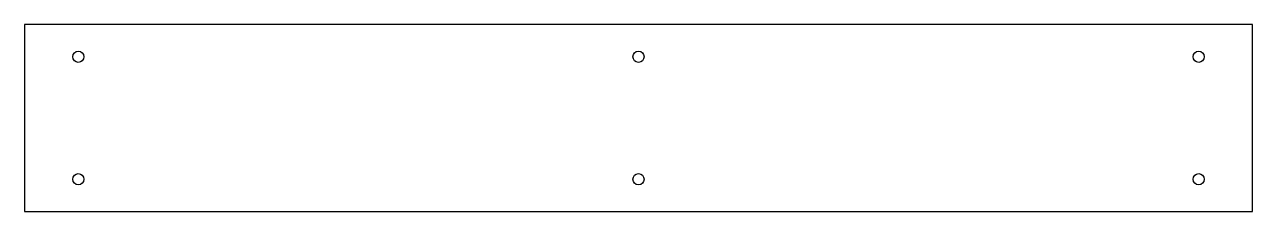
# Model space of a CAD drawing. Header units: millimetres. Extents: x -3 to 568, y -82 to 5.
import ezdxf

# ---------------------------------------------------------------- set-up
doc = ezdxf.new("R2010")
doc.units = ezdxf.units.MM

msp = doc.modelspace()

# ---------------------------------------------------------------- linework, layer by layer
at = {"color": 7, "linetype": 'Continuous', "lineweight": 25}
for p, q in [((568, 5), (-3, 5)), ((-3, 5), (-3, -82)), ((568, -82), (568, 5)), ((-3, -82), (568, -82))]:
    msp.add_line(p, q, dxfattribs=at)
for centre in [(22, -10), (282.5, -10), (543, -10), (22, -67), (282.5, -67), (543, -67)]:
    msp.add_circle(centre, 2.6, dxfattribs=at)

doc.saveas('drawing.dxf')
